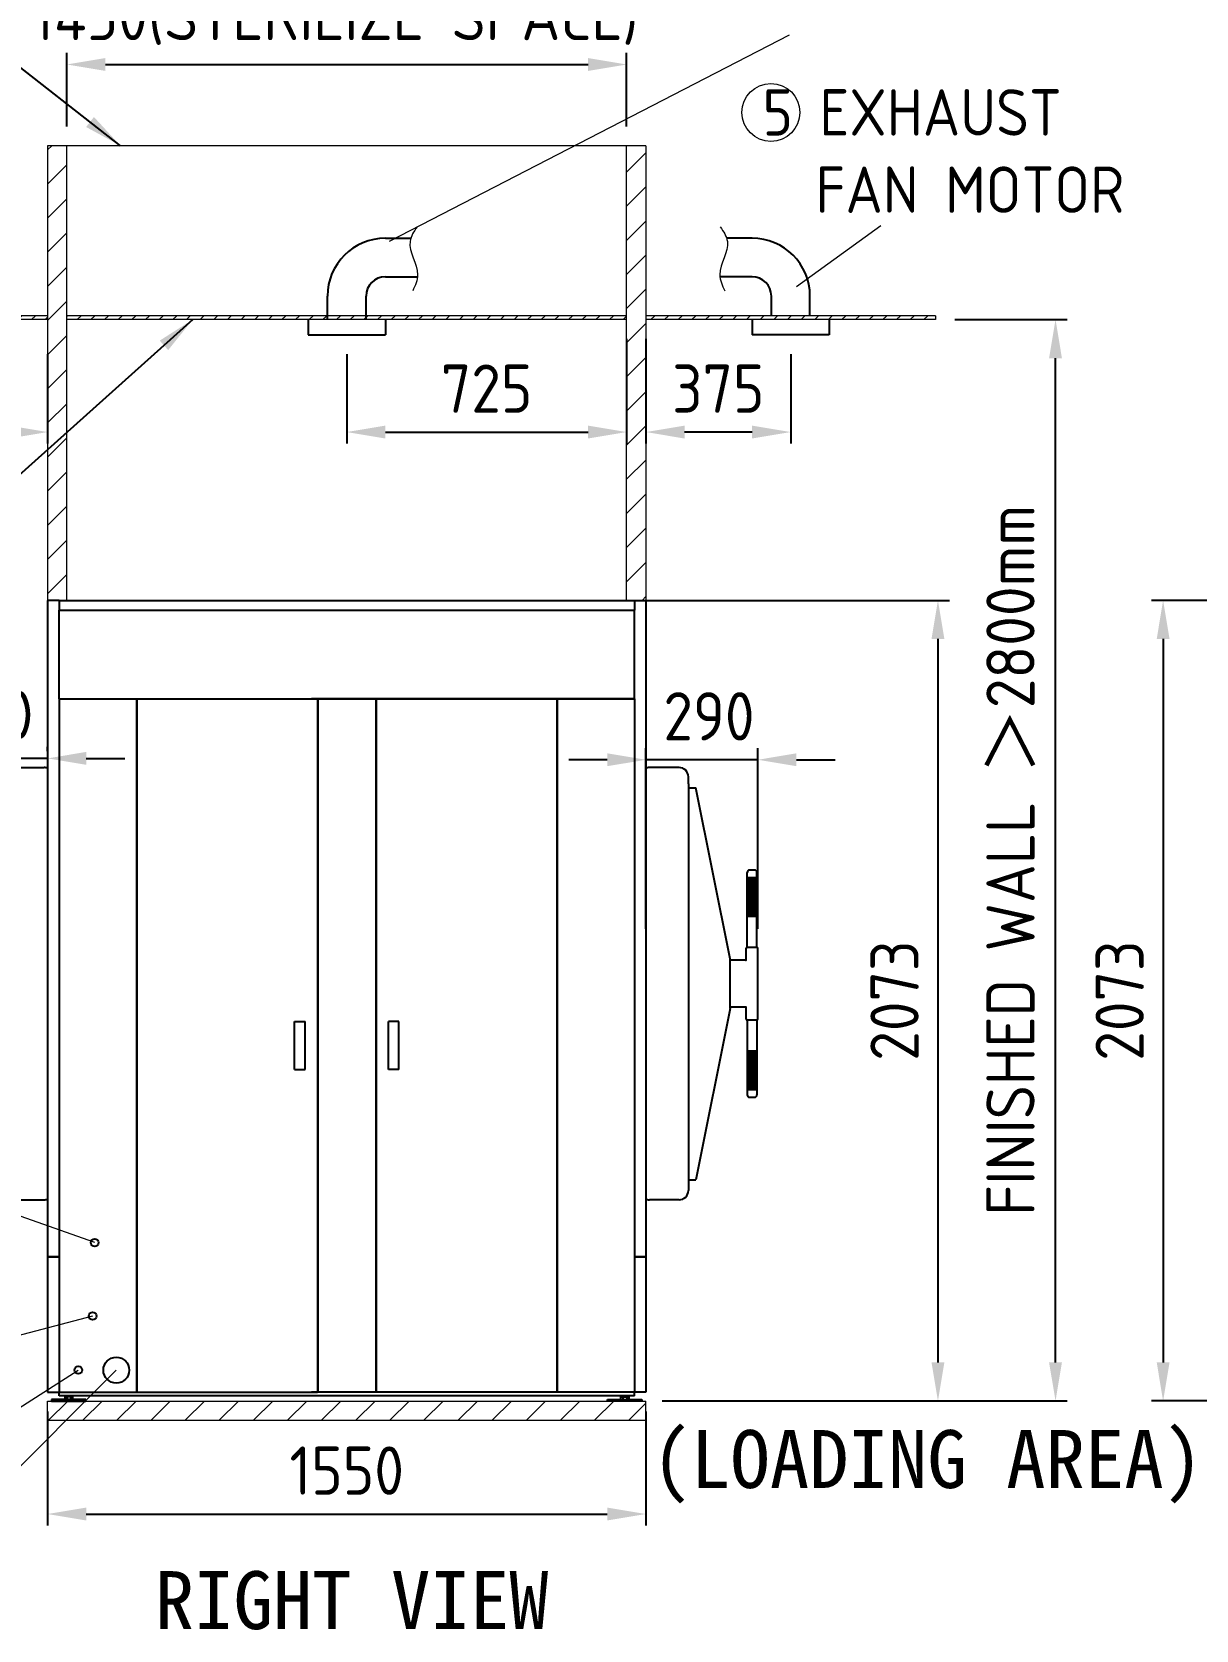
# Model space of a CAD drawing. Header units: millimetres. Extents: x 0 to 16408, y 0 to 11536.
# Drawn here: x 6993 to 10009, y 2720 to 6858 of the extents above; entities that cross this region are included whole.
import ezdxf

# ---------------------------------------------------------------- set-up
doc = ezdxf.new("R2010")
doc.units = ezdxf.units.MM
doc.header["$MEASUREMENT"] = 0
doc.linetypes.add('HIDDEN', pattern=[9.525, 6.35, -3.175])
doc.layers.get('0').update_dxf_attribs({"lineweight": 25})
for name, color, linetype, lineweight in [('D', 3, 'Continuous', 13), ('H', 2, 'HIDDEN', 15), ('S', 4, 'Continuous', 15)]:
    doc.layers.add(name, color=color, linetype=linetype, lineweight=lineweight)
doc.styles.get("Standard").update_dxf_attribs({"font": 'KAIU.TTF'})
doc.styles.add('STU25', font='isocp2.shx')
doc.dimstyles.new('STU25', dxfattribs={"dimscale": 50, "dimtxt": 2.5, "dimasz": 2, "dimexe": 0.6, "dimexo": 1, "dimgap": 1, "dimtad": 1, "dimdsep": 46, "dimtxsty": 'STU25', "dimcen": 2, "dimazin": 2, "dimtfac": 1, "dimtmove": 0, "dimatfit": 3, "dimfxl": 0, "dimtolj": 1, "dimtzin": 0, "dimarcsym": 0})
doc.dimstyles.new('STU25$7', dxfattribs={"dimscale": 50, "dimtxt": 2.5, "dimasz": 2, "dimexe": 1.25, "dimexo": 0.625, "dimgap": 1, "dimtad": 0, "dimdec": 4, "dimdsep": 46, "dimtxsty": 'STU25', "dimcen": 2.5, "dimazin": 2, "dimtfac": 1, "dimtdec": 4, "dimtmove": 0, "dimatfit": 3, "dimfxl": 0, "dimtolj": 1, "dimtzin": 0, "dimarcsym": 0})

# ---------------------------------------------------------------- blocks, each defined once
blk = doc.blocks.new('*D6')
at = {"layer": 'D', "color": 0, "linetype": 'Continuous', "lineweight": -2}
for p, q in [((8583.7, 6063.1), (8583.7, 5791.8)), ((8958.7, 6023.9), (8958.7, 5791.8)), ((8858.7, 5821.8), (8683.7, 5821.8))]:
    blk.add_line(p, q, dxfattribs=at)
at = {"layer": 'D', "color": 0}
for points in [[(8683.7, 5838.5), (8683.7, 5805.1), (8583.7, 5821.8)], [(8858.7, 5805.1), (8858.7, 5838.5), (8958.7, 5821.8)]]:
    blk.add_solid(points, dxfattribs=at)
at = {"layer": 'Defpoints', "color": 0}
for p in [(8583.7, 6113.1), (8958.7, 6073.9), (8583.7, 5821.8)]:
    blk.add_point(p, dxfattribs=at)
at = {"layer": 'D', "color": 0, "insert": (8771.2, 5934.3), "char_height": 125, "attachment_point": 5, "style": 'STU25'}
blk.add_mtext('\\A1;375', dxfattribs=at)
blk = doc.blocks.new('*D8')
at = {"layer": 'D', "color": 0, "lineweight": -2}
for p, q in [((7033.7, 3286.1), (7033.7, 2990.4)), ((8583.7, 3286.1), (8583.7, 2990.4)), ((7133.7, 3020.4), (8483.7, 3020.4))]:
    blk.add_line(p, q, dxfattribs=at)
at = {"layer": 'D', "color": 0}
for points in [[(7133.7, 3037.1), (7133.7, 3003.8), (7033.7, 3020.4)], [(8483.7, 3003.8), (8483.7, 3037.1), (8583.7, 3020.4)]]:
    blk.add_solid(points, dxfattribs=at)
at = {"layer": 'Defpoints', "color": 0}
for p in [(7033.7, 3336.1), (8583.7, 3336.1), (8583.7, 3020.4)]:
    blk.add_point(p, dxfattribs=at)
at = {"layer": 'D', "color": 0, "insert": (7808.7, 3132.9), "char_height": 125, "attachment_point": 5, "style": 'STU25'}
blk.add_mtext('\\A1;1550', dxfattribs=at)
blk = doc.blocks.new('*D11')
at = {"layer": 'D', "color": 0, "lineweight": -2}
for p, q in [((8533.7, 6063.1), (8533.7, 5791.8)), ((7808.7, 6023.9), (7808.7, 5791.8)), ((7908.7, 5821.8), (8433.7, 5821.8))]:
    blk.add_line(p, q, dxfattribs=at)
at = {"layer": 'D', "color": 0}
for points in [[(7908.7, 5838.5), (7908.7, 5805.1), (7808.7, 5821.8)], [(8433.7, 5805.1), (8433.7, 5838.5), (8533.7, 5821.8)]]:
    blk.add_solid(points, dxfattribs=at)
at = {"layer": 'Defpoints', "color": 0}
for p in [(8533.7, 6113.1), (7808.7, 6073.9), (8533.7, 5821.8)]:
    blk.add_point(p, dxfattribs=at)
at = {"layer": 'D', "color": 0, "insert": (8171.2, 5934.3), "char_height": 125, "attachment_point": 5, "style": 'STU25'}
blk.add_mtext('\\A1;725', dxfattribs=at)
blk = doc.blocks.new('*D13')
at = {"layer": 'D', "color": 0, "lineweight": -2}
for p, q in [((8473.7, 5386.1), (9370.2, 5386.1)), ((9340.2, 5286.1), (9340.2, 3413.1)), ((8626.2, 3313.1), (9370.2, 3313.1))]:
    blk.add_line(p, q, dxfattribs=at)
at = {"layer": 'D', "color": 0}
for points in [[(9356.8, 5286.1), (9323.5, 5286.1), (9340.2, 5386.1)], [(9323.5, 3413.1), (9356.8, 3413.1), (9340.2, 3313.1)]]:
    blk.add_solid(points, dxfattribs=at)
at = {"layer": 'Defpoints', "color": 0}
for p in [(8423.7, 5386.1), (8576.2, 3313.1), (9340.2, 3313.1)]:
    blk.add_point(p, dxfattribs=at)
at = {"layer": 'D', "color": 0, "insert": (9227.7, 4349.6), "char_height": 125, "attachment_point": 5, "rotation": 90, "style": 'STU25'}
blk.add_mtext('\\A1;2073', dxfattribs=at)
blk = doc.blocks.new('*D14')
at = {"layer": 'D', "color": 0, "linetype": 'Continuous', "lineweight": -2}
for p, q in [((6658.7, 6023.9), (6658.7, 5791.8)), ((7033.7, 6023.9), (7033.7, 5791.8)), ((6933.7, 5821.8), (6758.7, 5821.8))]:
    blk.add_line(p, q, dxfattribs=at)
at = {"layer": 'D', "color": 0}
for points in [[(6758.7, 5838.5), (6758.7, 5805.1), (6658.7, 5821.8)], [(6933.7, 5805.1), (6933.7, 5838.5), (7033.7, 5821.8)]]:
    blk.add_solid(points, dxfattribs=at)
at = {"layer": 'Defpoints', "color": 0}
for p in [(6658.7, 6073.9), (7033.7, 6073.9), (6658.7, 5821.8)]:
    blk.add_point(p, dxfattribs=at)
at = {"layer": 'D', "color": 0, "insert": (6846.2, 5934.3), "char_height": 125, "attachment_point": 5, "style": 'STU25'}
blk.add_mtext('\\A1;375', dxfattribs=at)
blk = doc.blocks.new('*D16')
at = {"layer": 'D', "color": 0, "lineweight": -2}
for p, q in [((11119.3, 5386.1), (9893.5, 5386.1)), ((9923.5, 5286.1), (9923.5, 3413.1)), ((10688.5, 3313.1), (9893.5, 3313.1))]:
    blk.add_line(p, q, dxfattribs=at)
at = {"layer": 'D', "color": 0}
for points in [[(9940.2, 5286.1), (9906.9, 5286.1), (9923.5, 5386.1)], [(9906.9, 3413.1), (9940.2, 3413.1), (9923.5, 3313.1)]]:
    blk.add_solid(points, dxfattribs=at)
at = {"layer": 'Defpoints', "color": 0}
for p in [(11169.3, 5386.1), (9923.5, 3313.1), (10738.5, 3313.1)]:
    blk.add_point(p, dxfattribs=at)
at = {"layer": 'D', "color": 0, "insert": (9811, 4349.6), "char_height": 125, "attachment_point": 5, "rotation": 90, "style": 'STU25'}
blk.add_mtext('\\A1;2073', dxfattribs=at)
blk = doc.blocks.new('*D21')
at = {"layer": 'D', "color": 0, "lineweight": -2}
for p, q in [((6743.7, 4535.7), (6743.7, 5006.9)), ((7033.7, 4995.2), (7033.7, 5006.9)), ((6643.7, 4976.9), (6543.7, 4976.9)), ((7033.7, 4976.9), (6743.7, 4976.9)), ((7133.7, 4976.9), (7233.7, 4976.9))]:
    blk.add_line(p, q, dxfattribs=at)
at = {"layer": 'D', "color": 0}
for points in [[(6643.7, 4960.3), (6643.7, 4993.6), (6743.7, 4976.9)], [(7133.7, 4993.6), (7133.7, 4960.3), (7033.7, 4976.9)]]:
    blk.add_solid(points, dxfattribs=at)
at = {"layer": 'Defpoints', "color": 0}
for p in [(6743.7, 4976.9), (7033.7, 4945.2), (6743.7, 4485.7)]:
    blk.add_point(p, dxfattribs=at)
at = {"layer": 'D', "color": 0, "insert": (6878.6, 5089.4), "char_height": 125, "attachment_point": 5, "style": 'STU25'}
blk.add_mtext('\\A1;290', dxfattribs=at)
blk = doc.blocks.new('*D22')
at = {"layer": 'D', "color": 0, "lineweight": -2}
for p, q in [((8483.7, 4973.3), (8383.7, 4973.3)), ((8583.7, 4535.7), (8583.7, 5003.3)), ((8873.7, 4973.3), (8583.7, 4973.3)), ((8873.7, 4535.7), (8873.7, 5003.3)), ((8973.7, 4973.3), (9073.7, 4973.3))]:
    blk.add_line(p, q, dxfattribs=at)
at = {"layer": 'D', "color": 0}
for points in [[(8483.7, 4956.7), (8483.7, 4990), (8583.7, 4973.3)], [(8973.7, 4990), (8973.7, 4956.7), (8873.7, 4973.3)]]:
    blk.add_solid(points, dxfattribs=at)
at = {"layer": 'Defpoints', "color": 0}
for p in [(8583.7, 4973.3), (8583.7, 4485.7), (8873.7, 4485.7)]:
    blk.add_point(p, dxfattribs=at)
at = {"layer": 'D', "color": 0, "insert": (8747, 5085.8), "char_height": 125, "attachment_point": 5, "style": 'STU25'}
blk.add_mtext('\\A1;290', dxfattribs=at)
blk = doc.blocks.new('*D24')
at = {"layer": 'D', "color": 0, "lineweight": -2}
for p, q in [((9383.7, 6113.1), (9674.8, 6113.1)), ((9644.8, 3413.1), (9644.8, 6013.1)), ((8633.7, 3313.1), (9674.8, 3313.1))]:
    blk.add_line(p, q, dxfattribs=at)
at = {"layer": 'D', "color": 0}
for points in [[(9661.4, 6013.1), (9628.1, 6013.1), (9644.8, 6113.1)], [(9628.1, 3413.1), (9661.4, 3413.1), (9644.8, 3313.1)]]:
    blk.add_solid(points, dxfattribs=at)
at = {"layer": 'Defpoints', "color": 0}
for p in [(9333.7, 6113.1), (9644.8, 6113.1), (8583.7, 3313.1)]:
    blk.add_point(p, dxfattribs=at)
at = {"layer": 'D', "color": 0, "insert": (9529.1, 4713.1), "char_height": 125, "attachment_point": 5, "rotation": 90, "style": 'STU25'}
blk.add_mtext('\\A1;FINISHED WALL {\\f新細明體|b0|i0|c136|p16;＞}2800mm', dxfattribs=at)
blk = doc.blocks.new('*D25')
at = {"layer": 'D', "color": 0, "lineweight": -2}
for p, q in [((7083.7, 6613.1), (7083.7, 6803.5)), ((8533.7, 6613.1), (8533.7, 6803.5)), ((7183.7, 6773.5), (8433.7, 6773.5))]:
    blk.add_line(p, q, dxfattribs=at)
at = {"layer": 'D', "color": 0}
for points in [[(7183.7, 6790.2), (7183.7, 6756.8), (7083.7, 6773.5)], [(8433.7, 6756.8), (8433.7, 6790.2), (8533.7, 6773.5)]]:
    blk.add_solid(points, dxfattribs=at)
at = {"layer": 'Defpoints', "color": 0}
for p in [(8533.7, 6773.5), (7083.7, 6563.1), (8533.7, 6563.1)]:
    blk.add_point(p, dxfattribs=at)
at = {"layer": 'D', "color": 0, "insert": (6993.9, 6961.5), "char_height": 125, "attachment_point": 1, "style": 'STU25'}
blk.add_mtext('\\A1;1450(STERILIZE SPACE)', dxfattribs=at)

msp = doc.modelspace()

# ---------------------------------------------------------------- hatches: boundary and pattern name
at = {"layer": 'H', "ltscale": 5}
h = msp.add_hatch(dxfattribs=at)
h.set_pattern_fill('ANSI31', color=256, scale=500, style=0)
h.set_pattern_definition([(45, (6410.564, 20778.49), (-44.19417, 44.19417), [])])
h.paths.add_polyline_path([(7033.697, 5386.066), (7083.697, 5386.066), (7083.697, 6563.066), (7033.697, 6563.066)])
edge = h.paths.add_edge_path()
edge.add_line((7063.697, 5386.066), (7033.697, 5386.066))
h = msp.add_hatch(dxfattribs=at)
h.set_pattern_fill('ANSI31', color=256, scale=500, style=0)
h.set_pattern_definition([(45, (6730.564, 20778.49), (-44.19417, 44.19417), [])])
h.paths.add_polyline_path([(8533.697, 5386.066), (8583.697, 5386.066), (8583.697, 6563.066), (8533.697, 6563.066)])
edge = h.paths.add_edge_path()
edge.add_line((8553.697, 5386.066), (8583.697, 5386.066))
at = {"layer": 'H'}
h = msp.add_hatch(dxfattribs=at)
h.set_pattern_fill('ANSI31', color=256, scale=200, style=0)
h.set_pattern_definition([(45, (225294.607, 24445.837), (-17.6776695, 17.6776695), [])])
h.paths.add_polyline_path([(7033.697, 6123.066), (6283.697, 6123.066), (6283.697, 6113.066), (7033.697, 6113.066)])
h = msp.add_hatch(dxfattribs=at)
h.set_pattern_fill('ANSI31', color=256, scale=200, style=0)
h.set_pattern_definition([(45, (-13122.32, 128.32), (-17.67767, 17.67767), [])])
h.paths.add_polyline_path([(8533.697, 6113.066), (7083.697, 6113.066), (7083.697, 6123.066), (8533.697, 6123.066)])
h = msp.add_hatch(dxfattribs=at)
h.set_pattern_fill('ANSI31', color=256, scale=200, style=0)
h.set_pattern_definition([(45, (225944.607, 24445.837), (-17.6776695, 17.6776695), [])])
h.paths.add_polyline_path([(8583.697, 6123.066), (9333.697, 6123.066), (9333.697, 6113.066), (8583.697, 6113.066)])
at = {"layer": 'H', "ltscale": 5}
h = msp.add_hatch(dxfattribs=at)
h.set_pattern_fill('ANSI31', color=256, scale=500, style=0)
h.set_pattern_definition([(45, (225385.294, 11601.14), (-44.194174, 44.194174), [])])
edge = h.paths.add_edge_path()
edge.add_line((8583.697, 3263.066), (8583.697, 3313.066))
edge.add_line((7033.697, 3313.066), (8583.697, 3313.066))
edge.add_line((7033.697, 3263.066), (7033.697, 3313.066))
edge.add_line((7033.697, 3263.066), (8583.697, 3263.066))

# ---------------------------------------------------------------- linework, layer by layer
at = {"linetype": 'Continuous'}
for p, q in [((7908.697, 6323.815), (7974.617, 6323.815)), ((8858.697, 6323.815), (8792.777, 6323.815)), ((7908.697, 6223.815), (7991.991, 6223.815)), ((8858.697, 6223.815), (8775.403, 6223.815)), ((7758.697, 6113.066), (7758.697, 6173.815)), ((7858.697, 6113.066), (7858.697, 6173.815)), ((8908.697, 6123.066), (8908.697, 6173.815)), ((9008.697, 6123.066), (9008.697, 6173.815)), ((7708.697, 6113.066), (7708.697, 6073.923)), ((7908.697, 6113.066), (7908.697, 6073.923)), ((8858.697, 6113.066), (8858.697, 6073.923)), ((9058.697, 6113.066), (9058.697, 6073.923)), ((7708.697, 6073.923), (7908.697, 6073.923)), ((9058.697, 6073.923), (8858.697, 6073.923))]:
    msp.add_line(p, q, dxfattribs=at)
for p, q in [((7033.697, 5386.066), (7033.697, 3686.066)), ((7063.697, 5386.066), (7033.697, 5386.066)), ((7063.697, 5386.066), (8553.697, 5386.066)), ((7063.697, 5386.066), (7063.697, 5361.066)), ((8553.697, 5386.066), (8553.697, 5361.066)), ((8553.697, 5386.066), (8583.697, 5386.066)), ((8583.697, 5386.066), (8583.697, 3686.066)), ((7063.697, 5131.066), (7063.697, 5361.066)), ((7063.697, 5361.066), (8553.697, 5361.066)), ((7063.697, 5131.066), (7063.697, 5361.066)), ((8553.697, 5131.066), (8553.697, 5361.066)), ((8553.697, 5131.066), (8553.697, 5361.066)), ((7063.697, 5131.066), (7063.697, 3336.066)), ((7063.697, 5131.066), (8553.697, 5131.066)), ((7063.697, 5131.066), (7063.697, 3336.066)), ((7063.697, 5131.066), (7263.697, 5131.066)), ((7263.697, 5131.066), (7263.697, 3336.066)), ((7264.697, 5131.066), (7264.697, 3336.066)), ((7264.697, 5131.066), (7732.697, 5131.066)), ((7899.697, 5131.066), (7717.697, 5131.066)), ((7732.697, 5131.066), (7732.697, 3336.066)), ((7733.697, 5131.066), (7733.697, 3336.066)), ((7883.697, 5131.066), (7883.697, 3336.066)), ((7884.697, 5131.066), (7884.697, 3336.066)), ((8352.697, 5131.066), (7884.697, 5131.066)), ((8352.697, 5131.066), (8352.697, 3336.066)), ((8353.697, 5131.066), (8353.697, 3336.066)), ((8553.697, 5131.066), (8353.697, 5131.066)), ((8553.697, 5131.066), (8553.697, 3336.066)), ((8553.697, 5131.066), (8553.697, 3336.066)), ((6947.697, 4953.066), (7024.697, 4953.066)), ((8669.697, 4953.066), (8592.697, 4953.066)), ((8693.697, 4911.066), (8693.697, 4929.066)), ((8693.697, 4911.066), (8693.697, 3858.066)), ((8693.697, 4901.066), (8712.697, 4901.066)), ((8801.696, 4457.566), (8712.697, 4901.066)), ((8845.996, 4487.673), (8845.996, 4681.673)), ((8865.396, 4687.673), (8851.996, 4687.673)), ((8871.396, 4487.673), (8871.396, 4681.673)), ((8860.973, 4667.673), (8845.996, 4652.695)), ((8862.973, 4667.673), (8845.996, 4650.695)), ((8871.396, 4667.673), (8845.996, 4667.673)), ((8858.973, 4667.673), (8845.996, 4654.695)), ((8854.973, 4667.673), (8845.996, 4658.695)), ((8856.973, 4667.673), (8845.996, 4656.695)), ((8870.973, 4667.673), (8845.996, 4642.695)), ((8864.973, 4667.673), (8845.996, 4648.695)), ((8866.973, 4667.673), (8845.996, 4646.695)), ((8868.973, 4667.673), (8845.996, 4644.695)), ((8850.973, 4667.673), (8845.996, 4662.695)), ((8848.973, 4667.673), (8845.996, 4664.695)), ((8846.973, 4667.673), (8845.996, 4666.695)), ((8852.973, 4667.673), (8845.996, 4660.695)), ((8871.396, 4641.859), (8845.996, 4667.259)), ((8871.396, 4666.095), (8845.996, 4640.695)), ((8871.396, 4639.859), (8845.996, 4665.259)), ((8871.396, 4664.095), (8845.996, 4638.695)), ((8871.396, 4637.859), (8845.996, 4663.259)), ((8871.396, 4662.095), (8845.996, 4636.695)), ((8871.396, 4635.859), (8845.996, 4661.259)), ((8871.396, 4660.095), (8845.996, 4634.695)), ((8871.396, 4633.859), (8845.996, 4659.259)), ((8871.396, 4658.095), (8845.996, 4632.695)), ((8871.396, 4631.859), (8845.996, 4657.259)), ((8871.396, 4656.095), (8845.996, 4630.695)), ((8871.396, 4629.859), (8845.996, 4655.259)), ((8871.396, 4654.095), (8845.996, 4628.695)), ((8871.396, 4627.859), (8845.996, 4653.259)), ((8871.396, 4652.095), (8845.996, 4626.695)), ((8871.396, 4625.859), (8845.996, 4651.259)), ((8871.396, 4650.095), (8845.996, 4624.695)), ((8871.396, 4623.859), (8845.996, 4649.259)), ((8871.396, 4648.095), (8845.996, 4622.695)), ((8871.396, 4621.859), (8845.996, 4647.259)), ((8871.396, 4646.095), (8845.996, 4620.695)), ((8871.396, 4619.859), (8845.996, 4645.259)), ((8871.396, 4644.095), (8845.996, 4618.695)), ((8871.396, 4617.859), (8845.996, 4643.259)), ((8871.396, 4642.095), (8845.996, 4616.695)), ((8871.396, 4615.859), (8845.996, 4641.259)), ((8871.396, 4640.095), (8845.996, 4614.695)), ((8871.396, 4613.859), (8845.996, 4639.259)), ((8871.396, 4638.095), (8845.996, 4612.695)), ((8871.396, 4611.859), (8845.996, 4637.259)), ((8871.396, 4636.095), (8845.996, 4610.695)), ((8871.396, 4609.859), (8845.996, 4635.259)), ((8871.396, 4643.859), (8847.583, 4667.673)), ((8871.396, 4645.859), (8849.583, 4667.673)), ((8871.396, 4647.859), (8851.583, 4667.673)), ((8871.396, 4649.859), (8853.583, 4667.673)), ((8871.396, 4651.859), (8855.583, 4667.673)), ((8871.396, 4653.859), (8857.583, 4667.673)), ((8871.396, 4655.859), (8859.583, 4667.673)), ((8871.396, 4657.859), (8861.583, 4667.673)), ((8871.396, 4659.859), (8863.583, 4667.673)), ((8871.396, 4661.859), (8865.583, 4667.673)), ((8871.396, 4663.859), (8867.583, 4667.673)), ((8871.396, 4665.859), (8869.583, 4667.673)), ((8871.396, 4634.095), (8845.996, 4608.695)), ((8871.396, 4607.859), (8845.996, 4633.259)), ((8871.396, 4632.095), (8845.996, 4606.695)), ((8871.396, 4605.859), (8845.996, 4631.259)), ((8871.396, 4630.095), (8845.996, 4604.695)), ((8871.396, 4603.859), (8845.996, 4629.259)), ((8871.396, 4628.095), (8845.996, 4602.695)), ((8871.396, 4601.859), (8845.996, 4627.259)), ((8871.396, 4626.095), (8845.996, 4600.695)), ((8871.396, 4599.859), (8845.996, 4625.259)), ((8871.396, 4624.095), (8845.996, 4598.695)), ((8871.396, 4597.859), (8845.996, 4623.259)), ((8871.396, 4622.095), (8845.996, 4596.695)), ((8871.396, 4595.859), (8845.996, 4621.259)), ((8871.396, 4620.095), (8845.996, 4594.695)), ((8871.396, 4593.859), (8845.996, 4619.259)), ((8871.396, 4618.095), (8845.996, 4592.695)), ((8871.396, 4591.859), (8845.996, 4617.259)), ((8871.396, 4616.095), (8845.996, 4590.695)), ((8871.396, 4589.859), (8845.996, 4615.259)), ((8871.396, 4614.095), (8845.996, 4588.695)), ((8871.396, 4587.859), (8845.996, 4613.259)), ((8871.396, 4612.095), (8845.996, 4586.695)), ((8871.396, 4585.859), (8845.996, 4611.259)), ((8871.396, 4610.095), (8845.996, 4584.695)), ((8871.396, 4583.859), (8845.996, 4609.259)), ((8871.396, 4608.095), (8845.996, 4582.695)), ((8871.396, 4581.859), (8845.996, 4607.259)), ((8871.396, 4606.095), (8845.996, 4580.695)), ((8871.396, 4579.859), (8845.996, 4605.259)), ((8871.396, 4604.095), (8845.996, 4578.695)), ((8871.396, 4577.859), (8845.996, 4603.259)), ((8871.396, 4602.095), (8845.996, 4576.695)), ((8871.396, 4575.859), (8845.996, 4601.259)), ((8871.396, 4600.095), (8845.996, 4574.695)), ((8871.396, 4573.859), (8845.996, 4599.259)), ((8871.396, 4598.095), (8845.996, 4572.695)), ((8871.396, 4571.859), (8845.996, 4597.259)), ((8871.396, 4596.095), (8845.996, 4570.695)), ((8871.396, 4569.859), (8845.996, 4595.259)), ((8871.396, 4594.095), (8845.996, 4568.695)), ((8871.396, 4567.859), (8845.996, 4593.259)), ((8869.583, 4567.673), (8845.996, 4591.259)), ((8867.583, 4567.673), (8845.996, 4589.259)), ((8865.583, 4567.673), (8845.996, 4587.259)), ((8863.583, 4567.673), (8845.996, 4585.259)), ((8861.583, 4567.673), (8845.996, 4583.259)), ((8859.583, 4567.673), (8845.996, 4581.259)), ((8857.583, 4567.673), (8845.996, 4579.259)), ((8855.583, 4567.673), (8845.996, 4577.259)), ((8853.583, 4567.673), (8845.996, 4575.259)), ((8851.583, 4567.673), (8845.996, 4573.259)), ((8849.583, 4567.673), (8845.996, 4571.259)), ((8847.583, 4567.673), (8845.996, 4569.259)), ((8871.396, 4567.673), (8845.996, 4567.673)), ((8871.396, 4592.095), (8846.973, 4567.673)), ((8871.396, 4590.095), (8848.973, 4567.673)), ((8871.396, 4588.095), (8850.973, 4567.673)), ((8871.396, 4586.095), (8852.973, 4567.673)), ((8871.396, 4584.095), (8854.973, 4567.673)), ((8871.396, 4582.095), (8856.973, 4567.673)), ((8871.396, 4580.095), (8858.973, 4567.673)), ((8871.396, 4578.095), (8860.973, 4567.673)), ((8871.396, 4576.095), (8862.973, 4567.673)), ((8871.396, 4574.095), (8864.973, 4567.673)), ((8871.396, 4572.095), (8866.973, 4567.673)), ((8871.396, 4570.095), (8868.973, 4567.673)), ((8843.696, 4456.066), (8843.696, 4485.673)), ((8871.696, 4487.673), (8845.696, 4487.673)), ((8873.696, 4301.46), (8873.696, 4485.673)), ((8801.696, 4329.566), (8801.696, 4457.566)), ((8841.696, 4454.066), (8801.696, 4454.066)), ((8801.696, 4329.566), (8712.697, 3886.066)), ((8841.696, 4333.066), (8801.696, 4333.066)), ((8843.696, 4301.46), (8843.696, 4331.066)), ((7673.697, 4171.066), (7673.697, 4296.066)), ((7673.697, 4296.066), (7700.697, 4296.066)), ((7700.697, 4171.066), (7700.697, 4296.066)), ((7916.697, 4171.066), (7916.697, 4296.066)), ((7943.697, 4296.066), (7916.697, 4296.066)), ((7943.697, 4171.066), (7943.697, 4296.066)), ((8871.696, 4299.46), (8845.696, 4299.46)), ((8845.996, 4299.46), (8845.996, 4105.46)), ((8871.396, 4299.46), (8871.396, 4105.46)), ((8845.996, 4207.037), (8858.419, 4219.46)), ((8845.996, 4209.037), (8856.419, 4219.46)), ((8845.996, 4211.037), (8854.419, 4219.46)), ((8845.996, 4219.46), (8871.396, 4219.46)), ((8845.996, 4195.037), (8870.419, 4219.46)), ((8845.996, 4197.037), (8868.419, 4219.46)), ((8845.996, 4199.037), (8866.419, 4219.46)), ((8845.996, 4201.037), (8864.419, 4219.46)), ((8845.996, 4203.037), (8862.419, 4219.46)), ((8845.996, 4205.037), (8860.419, 4219.46)), ((8845.996, 4217.037), (8848.419, 4219.46)), ((8845.996, 4213.037), (8852.419, 4219.46)), ((8845.996, 4215.037), (8850.419, 4219.46)), ((8845.996, 4219.274), (8871.396, 4193.874)), ((8845.996, 4193.037), (8871.396, 4218.437)), ((8845.996, 4217.274), (8871.396, 4191.874)), ((8845.996, 4191.037), (8871.396, 4216.437)), ((8845.996, 4215.274), (8871.396, 4189.874)), ((8845.996, 4189.037), (8871.396, 4214.437)), ((8845.996, 4213.274), (8871.396, 4187.874)), ((8845.996, 4187.037), (8871.396, 4212.437)), ((8845.996, 4211.274), (8871.396, 4185.874)), ((8845.996, 4185.037), (8871.396, 4210.437)), ((8845.996, 4209.274), (8871.396, 4183.874)), ((8845.996, 4183.037), (8871.396, 4208.437)), ((8845.996, 4207.274), (8871.396, 4181.874)), ((8845.996, 4181.037), (8871.396, 4206.437)), ((8845.996, 4205.274), (8871.396, 4179.874)), ((8845.996, 4179.037), (8871.396, 4204.437)), ((8845.996, 4203.274), (8871.396, 4177.874)), ((8845.996, 4177.037), (8871.396, 4202.437)), ((8845.996, 4201.274), (8871.396, 4175.874)), ((8845.996, 4175.037), (8871.396, 4200.437)), ((8845.996, 4199.274), (8871.396, 4173.874)), ((8845.996, 4173.037), (8871.396, 4198.437)), ((8845.996, 4197.274), (8871.396, 4171.874)), ((8845.996, 4171.037), (8871.396, 4196.437)), ((8845.996, 4195.274), (8871.396, 4169.874)), ((8845.996, 4169.037), (8871.396, 4194.437)), ((8845.996, 4193.274), (8871.396, 4167.874)), ((8845.996, 4167.037), (8871.396, 4192.437)), ((8845.996, 4191.274), (8871.396, 4165.874)), ((8845.996, 4165.037), (8871.396, 4190.437)), ((8845.996, 4189.274), (8871.396, 4163.874)), ((8845.996, 4163.037), (8871.396, 4188.437)), ((8845.996, 4187.274), (8871.396, 4161.874)), ((8845.996, 4161.037), (8871.396, 4186.437)), ((8845.996, 4185.274), (8871.396, 4159.874)), ((8845.996, 4159.037), (8871.396, 4184.437)), ((8845.996, 4183.274), (8871.396, 4157.874)), ((8845.996, 4157.037), (8871.396, 4182.437)), ((8845.996, 4181.274), (8871.396, 4155.874)), ((8845.996, 4155.037), (8871.396, 4180.437)), ((8845.996, 4179.274), (8871.396, 4153.874)), ((8847.81, 4219.46), (8871.396, 4195.874)), ((8849.81, 4219.46), (8871.396, 4197.874)), ((8851.81, 4219.46), (8871.396, 4199.874)), ((8853.81, 4219.46), (8871.396, 4201.874)), ((8855.81, 4219.46), (8871.396, 4203.874)), ((8857.81, 4219.46), (8871.396, 4205.874)), ((8859.81, 4219.46), (8871.396, 4207.874)), ((8861.81, 4219.46), (8871.396, 4209.874)), ((8863.81, 4219.46), (8871.396, 4211.874)), ((8865.81, 4219.46), (8871.396, 4213.874)), ((8867.81, 4219.46), (8871.396, 4215.874)), ((8869.81, 4219.46), (8871.396, 4217.874)), ((7673.697, 4171.066), (7700.697, 4171.066)), ((7943.697, 4171.066), (7916.697, 4171.066)), ((8845.996, 4153.037), (8871.396, 4178.437)), ((8845.996, 4177.274), (8871.396, 4151.874)), ((8845.996, 4151.037), (8871.396, 4176.437)), ((8845.996, 4175.274), (8871.396, 4149.874)), ((8845.996, 4149.037), (8871.396, 4174.437)), ((8845.996, 4173.274), (8871.396, 4147.874)), ((8845.996, 4147.037), (8871.396, 4172.437)), ((8845.996, 4171.274), (8871.396, 4145.874)), ((8845.996, 4145.037), (8871.396, 4170.437)), ((8845.996, 4169.274), (8871.396, 4143.874)), ((8845.996, 4143.037), (8871.396, 4168.437)), ((8845.996, 4167.274), (8871.396, 4141.874)), ((8845.996, 4141.037), (8871.396, 4166.437)), ((8845.996, 4165.274), (8871.396, 4139.874)), ((8845.996, 4139.037), (8871.396, 4164.437)), ((8845.996, 4163.274), (8871.396, 4137.874)), ((8845.996, 4137.037), (8871.396, 4162.437)), ((8845.996, 4161.274), (8871.396, 4135.874)), ((8845.996, 4135.037), (8871.396, 4160.437)), ((8845.996, 4159.274), (8871.396, 4133.874)), ((8845.996, 4133.037), (8871.396, 4158.437)), ((8845.996, 4157.274), (8871.396, 4131.874)), ((8845.996, 4131.037), (8871.396, 4156.437)), ((8845.996, 4155.274), (8871.396, 4129.874)), ((8845.996, 4129.037), (8871.396, 4154.437)), ((8845.996, 4153.274), (8871.396, 4127.874)), ((8845.996, 4127.037), (8871.396, 4152.437)), ((8845.996, 4151.274), (8871.396, 4125.874)), ((8845.996, 4125.037), (8871.396, 4150.437)), ((8845.996, 4149.274), (8871.396, 4123.874)), ((8845.996, 4123.037), (8871.396, 4148.437)), ((8845.996, 4147.274), (8871.396, 4121.874)), ((8845.996, 4121.037), (8871.396, 4146.437)), ((8845.996, 4145.274), (8871.396, 4119.874)), ((8845.996, 4143.274), (8869.81, 4119.46)), ((8845.996, 4141.274), (8867.81, 4119.46)), ((8845.996, 4139.274), (8865.81, 4119.46)), ((8846.419, 4119.46), (8871.396, 4144.437)), ((8848.419, 4119.46), (8871.396, 4142.437)), ((8850.419, 4119.46), (8871.396, 4140.437)), ((8852.419, 4119.46), (8871.396, 4138.437)), ((8845.996, 4137.274), (8863.81, 4119.46)), ((8845.996, 4135.274), (8861.81, 4119.46)), ((8845.996, 4133.274), (8859.81, 4119.46)), ((8845.996, 4131.274), (8857.81, 4119.46)), ((8845.996, 4129.274), (8855.81, 4119.46)), ((8845.996, 4127.274), (8853.81, 4119.46)), ((8845.996, 4125.274), (8851.81, 4119.46)), ((8845.996, 4123.274), (8849.81, 4119.46)), ((8845.996, 4121.274), (8847.81, 4119.46)), ((8845.996, 4119.46), (8871.396, 4119.46)), ((8851.996, 4099.46), (8865.396, 4099.46)), ((8854.419, 4119.46), (8871.396, 4136.437)), ((8856.419, 4119.46), (8871.396, 4134.437)), ((8858.419, 4119.46), (8871.396, 4132.437)), ((8860.419, 4119.46), (8871.396, 4130.437)), ((8862.419, 4119.46), (8871.396, 4128.437)), ((8864.419, 4119.46), (8871.396, 4126.437)), ((8866.419, 4119.46), (8871.396, 4124.437)), ((8868.419, 4119.46), (8871.396, 4122.437)), ((8870.419, 4119.46), (8871.396, 4120.437)), ((8693.697, 3886.066), (8712.697, 3886.066)), ((6947.697, 3834.066), (7024.697, 3834.066)), ((8669.697, 3834.066), (8592.697, 3834.066)), ((7033.697, 3686.066), (7063.697, 3686.066)), ((7033.697, 3686.066), (7033.697, 3336.066)), ((7063.697, 3686.066), (7033.697, 3686.066)), ((8583.697, 3686.066), (8553.697, 3686.066)), ((8553.697, 3686.066), (8583.697, 3686.066)), ((8583.697, 3686.066), (8583.697, 3336.066)), ((7033.697, 3336.066), (7063.697, 3336.066)), ((7044.197, 3317.066), (7044.197, 3313.066)), ((7133.197, 3317.066), (7044.197, 3317.066)), ((7044.197, 3313.066), (7133.197, 3313.066)), ((7063.697, 3326.066), (7063.697, 3336.066)), ((7063.697, 3336.066), (7263.697, 3336.066)), ((8553.697, 3326.066), (7063.697, 3326.066)), ((7078.305, 3324.066), (7078.305, 3317.066)), ((7099.089, 3324.066), (7078.305, 3324.066)), ((7083.501, 3324.066), (7083.501, 3326.066)), ((7083.501, 3324.066), (7083.501, 3317.066)), ((7093.893, 3324.066), (7093.893, 3326.066)), ((7093.893, 3324.066), (7093.893, 3317.066)), ((7099.089, 3317.066), (7099.089, 3324.066)), ((7133.197, 3313.066), (7133.197, 3317.066)), ((7264.697, 3336.066), (7732.697, 3336.066)), ((7899.697, 3336.066), (7717.697, 3336.066)), ((8352.697, 3336.066), (7884.697, 3336.066)), ((8553.697, 3336.066), (8353.697, 3336.066)), ((8484.197, 3313.066), (8484.197, 3317.066)), ((8484.197, 3317.066), (8573.197, 3317.066)), ((8573.197, 3313.066), (8484.197, 3313.066)), ((8518.305, 3317.066), (8518.305, 3324.066)), ((8518.305, 3324.066), (8539.089, 3324.066)), ((8523.501, 3324.066), (8523.501, 3326.066)), ((8523.501, 3324.066), (8523.501, 3317.066)), ((8533.893, 3324.066), (8533.893, 3326.066)), ((8533.893, 3324.066), (8533.893, 3317.066)), ((8539.089, 3324.066), (8539.089, 3317.066)), ((8583.697, 3336.066), (8553.697, 3336.066)), ((8553.697, 3326.066), (8553.697, 3336.066)), ((8573.197, 3317.066), (8573.197, 3313.066))]:
    msp.add_line(p, q)
for centre, radius in [((7155.837, 3723.066), 10), ((7150.413, 3533.066), 10), ((7113.349, 3393.066), 10), ((7211.797, 3393.066), 33.5)]:
    msp.add_circle(centre, radius)
for centre, radius, start, end in [((7908.697, 6173.815), 150, 90, 180), ((8858.697, 6173.815), 150, 0, 90), ((7908.697, 6173.815), 50, 90, 180), ((8858.697, 6173.815), 50, 0, 90)]:
    msp.add_arc(centre, radius, start, end, dxfattribs=at)
for centre, radius, start, end in [((7024.697, 4929.066), 24, 67.975687, 90), ((7024.697, 4929.066), 24, 67.975687, 90), ((8592.697, 4929.066), 24, 90, 112.024313), ((8592.697, 4929.066), 24, 90, 112.024313), ((8669.697, 4929.066), 24, 0, 90), ((8851.996, 4681.673), 6, 90, 180), ((8865.396, 4681.673), 6, 0, 90), ((8845.696, 4485.673), 2, 90, 180), ((8871.696, 4485.673), 2, 0, 90), ((8841.696, 4456.066), 2, 270, 0), ((8841.696, 4331.066), 2, 0, 90), ((8845.696, 4301.46), 2, 180, 270), ((8871.696, 4301.46), 2, 270, 0), ((8851.996, 4105.46), 6, 180, 270), ((8865.396, 4105.46), 6, 270, 0), ((8669.697, 3858.066), 24, 270, 0), ((7024.697, 3858.066), 24, 270, 292.024313), ((7024.697, 3858.066), 24, 270, 292.024313), ((8592.697, 3858.066), 24, 247.975687, 270), ((8592.697, 3858.066), 24, 247.975687, 270)]:
    msp.add_arc(centre, radius, start, end)
at = {"layer": 'D', "linetype": 'Continuous'}
for p, q in [((7919.047, 6315.863), (8955.7, 6850.006)), ((8973.674, 6198.982), (9192.24, 6356.233))]:
    msp.add_line(p, q, dxfattribs=at)
at = {"layer": 'D'}
for p, q in [((7155.837, 3723.066), (6878.59, 3820.916)), ((7150.413, 3533.066), (6844.63, 3452.862)), ((7211.797, 3393.066), (6802.445, 2983.805)), ((6842.333, 3219.891), (7113.349, 3393.066))]:
    msp.add_line(p, q, dxfattribs=at)
msp.add_circle((8907.529, 6649.407), 75, dxfattribs=at)
for points in [[(7990.932, 6353.392), (7972.67, 6315.487), (7992.336, 6229.149), (7979.693, 6187.033)], [(8776.462, 6353.392), (8794.724, 6315.487), (8775.058, 6229.149), (8787.701, 6187.033)]]:
    msp.add_spline(points, degree=3, dxfattribs=at)
at = {"layer": 'Defpoints'}
msp.add_point((7033.697, 3313.066), dxfattribs=at)
at = {"layer": 'S', "linetype": 'Continuous'}
for p, q in [((8583.697, 6563.066), (7033.697, 6563.066)), ((7033.697, 6563.066), (7033.697, 5386.066)), ((7083.697, 5386.066), (7083.697, 6563.066)), ((8533.697, 5386.066), (8533.697, 6563.066)), ((8583.697, 6563.066), (8583.697, 5386.066)), ((7033.697, 6123.066), (6283.697, 6123.066)), ((7033.697, 6113.066), (6283.697, 6113.066)), ((8533.697, 6123.066), (7083.697, 6123.066)), ((8533.697, 6113.066), (7083.697, 6113.066)), ((9333.697, 6123.066), (8583.697, 6123.066)), ((9333.697, 6113.066), (8583.697, 6113.066)), ((7033.697, 3313.066), (8583.697, 3313.066)), ((7033.697, 3263.066), (8583.697, 3263.066))]:
    msp.add_line(p, q, dxfattribs=at)
at = {"layer": 'S'}
for p, q in [((9333.697, 6123.066), (9333.697, 6113.066)), ((7033.697, 3263.066), (7033.697, 3313.066)), ((8583.697, 3263.066), (8583.697, 3313.066))]:
    msp.add_line(p, q, dxfattribs=at)

# ---------------------------------------------------------------- texts
at = {"layer": 'D', "color": 11, "insert": (8885.973, 6709.443), "char_height": 120, "attachment_point": 1, "style": 'STU25'}
msp.add_mtext('{\\C3;5 EXHAUST \\P  FAN MOTOR}', dxfattribs=at)
at = {"layer": 'D', "color": 11, "char_height": 150, "attachment_point": 1}
for s, insert in [('{\\C3;(LOADING AREA)}', (8598.523, 3237.835)), ('RIGHT VIEW', (7311.215, 2872.515))]:
    msp.add_mtext(s, dxfattribs=dict(at, insert=insert))

# ---------------------------------------------------------------- dimensions: what is measured, and where the dimension line sits
at = {"layer": 'D'}
dim = msp.add_linear_dim(base=(8533.697, 6773.499), p1=(7083.697, 6563.066), p2=(8533.697, 6563.066), text='<>(STERILIZE SPACE)', dimstyle='STU25', dxfattribs=at)
dim.commit()
dim.dimension.update_dxf_attribs({"geometry": '*D25', "text_midpoint": (7831.638, 6773.499), "dimtype": 160})
dim = msp.add_linear_dim(base=(8533.697, 5821.793), p1=(7808.697, 6073.923), p2=(8533.697, 6113.066), dimstyle='STU25', dxfattribs=at)
dim.commit()
dim.dimension.update_dxf_attribs({"geometry": '*D11', "text_midpoint": (8171.197, 5821.793), "dimtype": 160})
at = {"layer": 'D', "linetype": 'Continuous'}
for base, p1, p2, picture, middle in [((8583.697, 5821.793), (8958.697, 6073.923), (8583.697, 6113.066), '*D6', (8771.197, 5821.793)), ((6658.697, 5821.793), (7033.697, 6073.923), (6658.697, 6073.923), '*D14', (6846.197, 5821.793))]:
    dim = msp.add_linear_dim(base=base, p1=p1, p2=p2, angle=180, dimstyle='STU25', dxfattribs=at)
    dim.commit()
    dim.dimension.update_dxf_attribs({"geometry": picture, "text_midpoint": middle, "dimtype": 160})
at = {"layer": 'D'}
dim = msp.add_linear_dim(base=(9644.762, 6113.066), p1=(8583.697, 3313.066), p2=(9333.697, 6113.066), angle=90, text='FINISHED WALL {\\f新細明體|b0|i0|c136|p16;＞}<>mm', dimstyle='STU25', dxfattribs=at)
dim.commit()
dim.dimension.update_dxf_attribs({"geometry": '*D24', "text_midpoint": (9644.762, 4713.066), "dimtype": 160})
for base, p1, p2, picture, middle in [((9340.178, 3313.066), (8423.697, 5386.066), (8576.201, 3313.066), '*D13', (9340.178, 4349.566)), ((9923.538, 3313.066), (11169.331, 5386.066), (10738.546, 3313.066), '*D16', (9923.538, 4349.566))]:
    dim = msp.add_linear_dim(base=base, p1=p1, p2=p2, angle=90, dimstyle='STU25', dxfattribs=at)
    dim.commit()
    dim.dimension.update_dxf_attribs({"geometry": picture, "text_midpoint": middle, "dimtype": 160})
for base, p1, p2, picture, middle in [((6743.698, 4976.925), (7033.697, 4945.152), (6743.698, 4485.673), '*D21', (6878.586, 4976.925)), ((8583.697, 4973.323), (8873.696, 4485.673), (8583.697, 4485.673), '*D22', (8746.952, 4973.323))]:
    dim = msp.add_linear_dim(base=base, p1=p1, p2=p2, dimstyle='STU25', override={"dimlfac": 1}, dxfattribs=at)
    dim.commit()
    dim.dimension.update_dxf_attribs({"geometry": picture, "text_midpoint": middle, "dimtype": 160})
dim = msp.add_linear_dim(base=(8583.697, 3020.427), p1=(7033.697, 3336.066), p2=(8583.697, 3336.066), dimstyle='STU25', dxfattribs=at)
dim.commit()
dim.dimension.update_dxf_attribs({"geometry": '*D8', "text_midpoint": (7808.697, 3132.927)})

# ---------------------------------------------------------------- leaders
for points in [[(7222.528, 6563.066), (6886.457, 6825.403), (5951.648, 6825.403)], [(7409.636, 6113.066), (6842.347, 5604.549), (5385.921, 5604.549)]]:
    msp.add_leader(points, dimstyle='STU25$7', override={"dimgap": 1, "dimtad": 0}, dxfattribs=at)

doc.saveas('drawing.dxf')
